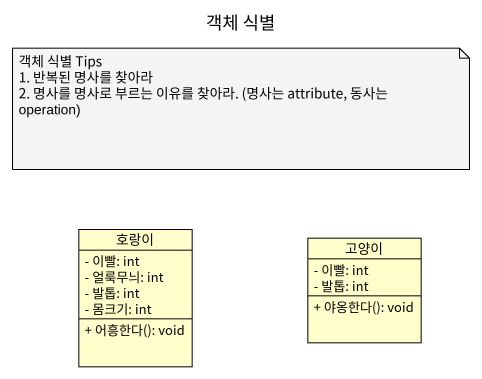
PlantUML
@startuml
title 객체 식별
hide circle
hide empty members
skinparam classAttributeIconSize 0
class 호랑이 {
  - 이빨: int
  - 얼룩무늬: int
  - 발톱: int
  - 몸크기: int
  + 어흥한다(): void
}
class 고양이 {
  - 이빨: int
  - 발톱: int
  + 야옹한다(): void
}
note as N1
  객체 식별 Tips
  1. 반복된 명사를 찾아라
  2. 명사를 명사로 부르는 이유를 찾아라. (명사는 attribute, 동사는 operation)
end note
@enduml
